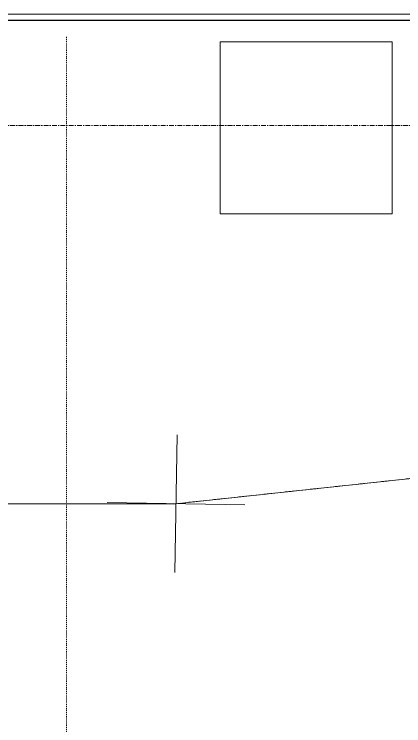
# Model space of a CAD drawing. Header units: inches. Extents: x -10205 to 13964, y -460 to 30702.
# Drawn here: x -3798.3 to -3757.5, y 11471.8 to 11546.2 of the extents above; entities that cross this region are included whole.
import ezdxf

# ---------------------------------------------------------------- set-up
doc = ezdxf.new("R2010")
doc.units = ezdxf.units.IN
doc.header["$MEASUREMENT"] = 0
for name, pattern in [('Dash 1_16_', [0.125, 0.0625, -0.0625]), ('Grid Line 1_2_', [0.875, 0.5, -0.125, 0.125, -0.125]), ('IMPORT-DASHED2', [0.375, 0.25, -0.125])]:
    doc.linetypes.add(name, pattern=pattern)
for name, color, linetype, lineweight in [('0-1', 7, 'Continuous', 5), ('0-4', 7, 'Continuous', 9), ('00base_6150001_dwg', 147, 'Continuous', 13), ('52', 147, 'Continuous', 13), ('A-WALL', 113, 'Continuous', 9), ('E_RDWY_Gravel', 1, 'IMPORT-DASHED2', 13), ('E_TOPO_DTM_Breaklines', 147, 'Continuous', 13), ('I-FURN-3', 7, 'Continuous', 9), ('I-FURN-HDLN-2', 254, 'Dash 1_16_', 9), ('I-WALL-2', 2, 'Continuous', 25), ('S-GRID-1', 1, 'Grid Line 1_2_', 9)]:
    doc.layers.add(name, color=color, linetype=linetype, lineweight=lineweight)

# ---------------------------------------------------------------- blocks, each defined once
blk = doc.blocks.new('Bed-Standard - King 78_ x 80_-V46-SITE PLAN - CAD FILE')
at = {"layer": 'I-FURN-HDLN-2'}
blk.add_line((-64.311, 38.205), (-64.311, -42.02), dxfattribs=at)
blk = doc.blocks.new('Table-Night Stand - 18_ x 18_ x 24_-1352623-SITE PLAN - CAD FILE')
at = {"layer": 'I-FURN-3'}
for p, q in [((18.147, 18), (0.147, 18)), ((0.147, 18), (0.147, 0)), ((18.147, 0), (18.147, 18)), ((0.147, 0), (18.147, 0))]:
    blk.add_line(p, q, dxfattribs=at)
blk = doc.blocks.new('1750 Ox - Unit Layouts_rvt-1-SITE PLAN - CAD FILE')
at = {"layer": '0-4'}
for name, p in [('Bed-Standard - King 78_ x 80_-V46-SITE PLAN - CAD FILE', (-3728.498, 11505.634)), ('Table-Night Stand - 18_ x 18_ x 24_-1352623-SITE PLAN - CAD FILE', (-3776.888, 11525.339))]:
    blk.add_blockref(name, p, dxfattribs=at)
blk = doc.blocks.new('00base_6150001_dwg-1748108-SITE PLAN - CAD FILE')
at = {"layer": '52'}
for p, q in [((4040085.925, 3369528.752), (4040085.925, 3369543.152)), ((4040078.725, 3369535.952), (4040093.125, 3369535.952))]:
    blk.add_line(p, q, dxfattribs=at)
at = {"layer": 'E_RDWY_Gravel', "flags": 128}
blk.add_lwpolyline([(4039990.895, 3369958.728), (4040046.069, 3369899.927), (4040080.918, 3369811.395), (4040085.925, 3369535.952), (4040117.888, 3369278.55), (4040147.032, 3369002.784), (4040184.183, 3368716.753), (4040224.426, 3368406.235), (4040249.84, 3368113.233), (4040243.615, 3367854.491), (4040311.219, 3367688.645), (4040336.664, 3367671.265)], dxfattribs=at)
at = {"layer": 'E_TOPO_DTM_Breaklines', "flags": 128}
blk.add_lwpolyline([(4039990.895, 3369958.728), (4040046.069, 3369899.927), (4040080.918, 3369811.395), (4040085.925, 3369535.952), (4040117.888, 3369278.55), (4040147.032, 3369002.784), (4040184.183, 3368716.753), (4040224.426, 3368406.235), (4040249.84, 3368113.233), (4040243.615, 3367854.491), (4040311.219, 3367688.645), (4040336.664, 3367671.265)], dxfattribs=at)

msp = doc.modelspace()

# ---------------------------------------------------------------- linework, layer by layer
at = {"layer": 'A-WALL'}
msp.add_line((-3822.724, 11546.214), (-3485.099, 11546.214), dxfattribs=at)
at = {"layer": 'I-WALL-2'}
msp.add_line((-3822.099, 11545.589), (-3485.724, 11545.589), dxfattribs=at)
at = {"layer": 'S-GRID-1'}
msp.add_line((-464.451, 11534.589), (-4316.341, 11534.589), dxfattribs=at)

# ---------------------------------------------------------------- block references
at = {"layer": '0-1'}
msp.add_blockref('1750 Ox - Unit Layouts_rvt-1-SITE PLAN - CAD FILE', (0, 0), dxfattribs=at)
at = {"layer": '00base_6150001_dwg', "rotation": 89.04760487178136}
msp.add_blockref('00base_6150001_dwg-1748108-SITE PLAN - CAD FILE', (3298136.139, -4084040.072), dxfattribs=at)

doc.saveas('drawing.dxf')
